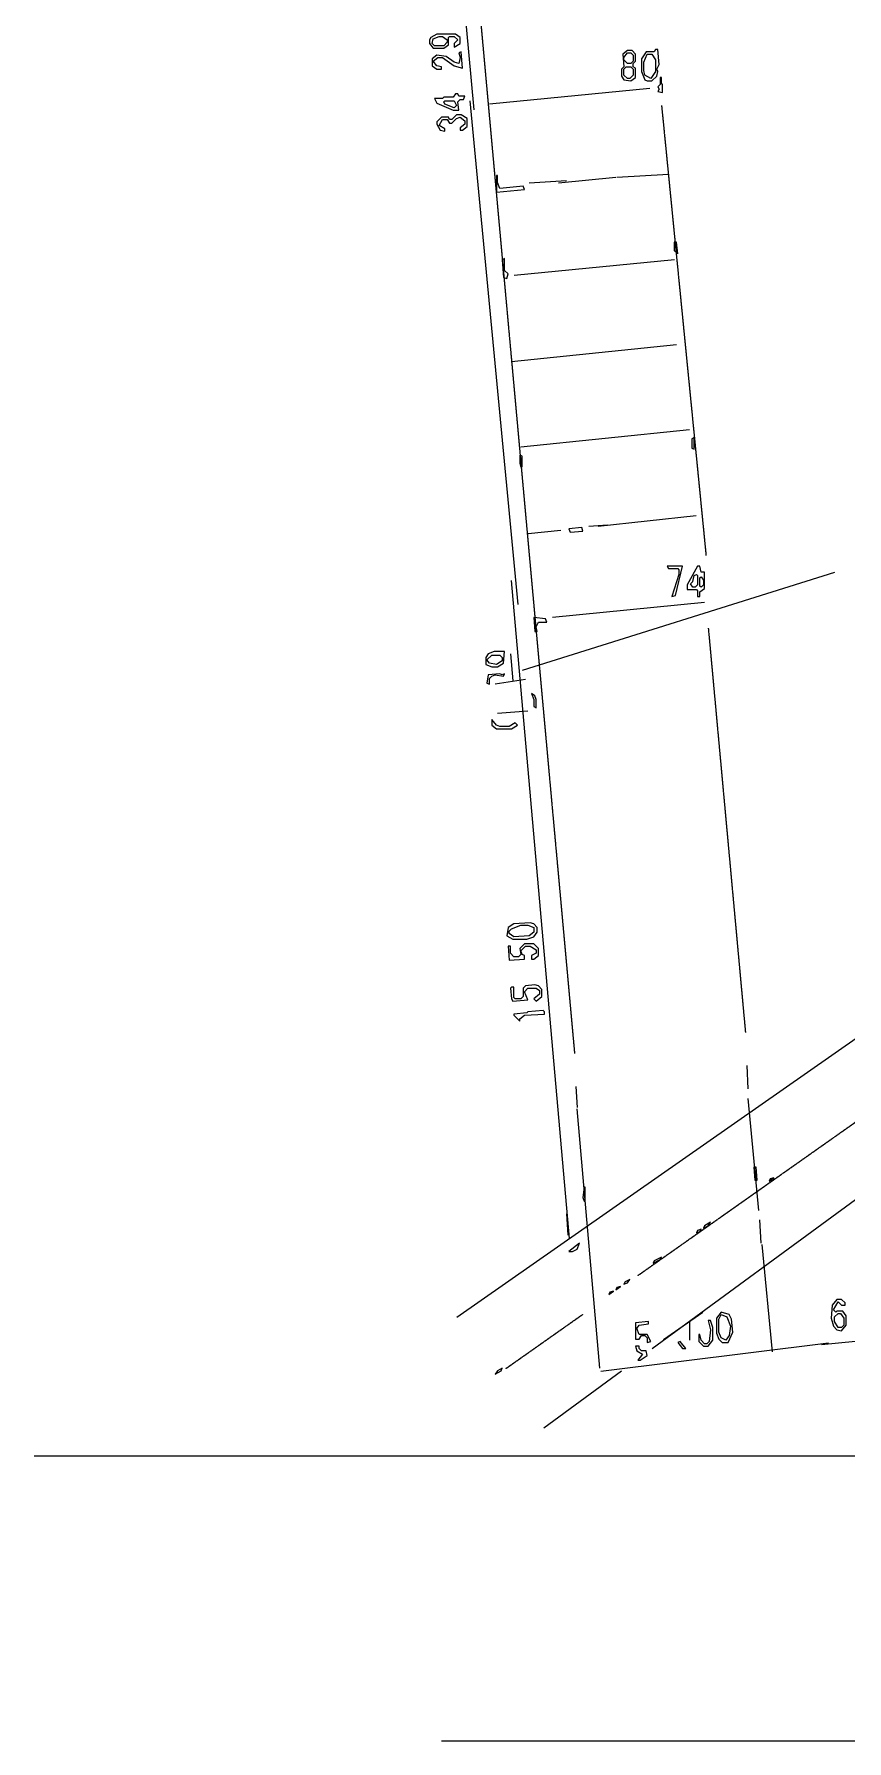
# Model space of a CAD drawing. Extents: x 11321 to 163025, y 6049 to 115321.
# Drawn here: x 41566 to 65248, y 6049 to 55820 of the extents above; entities that cross this region are included whole.
import ezdxf

# ---------------------------------------------------------------- set-up
doc = ezdxf.new("R2010")
doc.units = 0
doc.linetypes.add('DASHED', pattern=[1.524, 1.27, -0.254])
for name, color, linetype in [('DASHED_LINE', 3, 'DASHED'), ('SOLID_LINE', 7, 'Continuous'), ('TEXT_OUTLINE', 5, 'Continuous')]:
    doc.layers.add(name, color=color, linetype=linetype)

msp = doc.modelspace()

# ---------------------------------------------------------------- linework, layer by layer
at = {"layer": 'DASHED_LINE', "linetype": 'DASHED'}
for p, q in [((50085.6, 105599.6), (57313.4, 26094.1)), ((59848.6, 53739.9), (61144.2, 40622)), ((61210.6, 38497.6), (62293, 26705)), ((66788.1, 24995.5), (59150, 19607.9)), ((57549.8, 18479.2), (55308.2, 16898.1))]:
    msp.add_line(p, q, dxfattribs=at)
at = {"layer": 'SOLID_LINE'}
for p, q in [((51259.6, 87051.3), (54380.9, 53608.7)), ((54258.3, 53873.2), (55657, 39186.5)), ((59503.5, 54235.1), (54836.7, 53777.6)), ((57077.4, 51545), (55986.3, 51476.8)), ((58512.1, 51635.4), (56843.6, 51475)), ((60049.4, 51730.8), (58548.6, 51637)), ((60221.5, 49237.6), (55551.7, 48776.4)), ((60284.9, 46761.7), (55478.9, 46265.9)), ((60659.4, 44278.6), (55752, 43773.5)), ((88418.1, 42534.7), (53885.6, 18399)), ((56912.1, 41345.9), (55957.4, 41243.6)), ((58274.4, 41497.9), (57728.8, 41463.8)), ((60862.4, 41769.1), (58001.7, 41462.6)), ((55469, 39891.5), (57159.3, 20701.7)), ((64884.3, 40116.4), (55786.2, 37266.4)), ((61104.6, 39247.4), (56671.8, 38804.1)), ((55444.2, 37747.1), (55512.4, 36962.8)), ((55887.5, 36996.9), (55000.9, 36860.5)), ((55955.7, 36076.3), (55069.1, 36008.1)), ((62332.1, 25744.4), (62366.2, 25062.4)), ((57353.7, 25130.6), (57387.8, 24516.8)), ((57378.6, 24481.9), (58036.8, 16913)), ((62365.9, 24786.2), (62677.3, 21516.6)), ((65648.8, 21937.8), (59576.1, 17484.5)), ((57081, 21413.9), (57115, 20800.1)), ((62707.2, 21243.4), (62741.3, 20561.4)), ((62771.5, 20527.1), (63069.8, 17395.5)), ((61051.2, 18543.2), (59903.4, 17742.4)), ((60661.3, 18276.8), (60661.3, 17731.2)), ((64716.4, 17649.9), (58077.2, 16820)), ((65503.3, 17697.1), (64514.4, 17594.8)), ((58684.7, 16830.8), (56418.5, 15168.9)), ((41566.1, 14366.1), (112388.8, 14366.1)), ((53432.4, 6049.4), (112286.5, 6049.4))]:
    msp.add_line(p, q, dxfattribs=at)
at = {"layer": 'TEXT_OUTLINE'}
for points in [[(53091.4, 55648.8), (53091.4, 55546.5), (53193.7, 55410.1), (53500.6, 55410.1), (53637, 55512.4), (53637, 55717), (53671.1, 55751.1), (53807.5, 55751.1), (53909.8, 55648.8), (53807.5, 55546.5), (53807.5, 55444.2), (53978, 55546.5), (53978, 55717), (53841.6, 55819.3), (53296, 55819.3), (53125.5, 55717)], [(53159.6, 55546.5), (53193.7, 55682.9), (53364.2, 55751.1), (53466.5, 55751.1), (53602.9, 55648.8), (53602.9, 55580.6), (53500.6, 55478.3), (53227.8, 55478.3)], [(54012.1, 55307.8), (53943.9, 55273.7), (53978, 55137.3), (53943.9, 54966.8), (53807.5, 55000.9), (53568.8, 55171.4), (53296, 55205.5), (53159.6, 55103.2), (53159.6, 54898.6), (53296, 54796.3), (53432.4, 54796.3), (53432.4, 54864.5), (53296, 54898.6), (53193.7, 55035), (53330.1, 55137.3), (53466.5, 55137.3), (53807.5, 54898.6), (54046.2, 54830.4)], [(58854.1, 55341.9), (58717.7, 55239.6), (58751.8, 54864.5), (58683.6, 54796.3), (58683.6, 54591.8), (58751.8, 54489.5), (58956.4, 54455.4), (59092.8, 54557.7), (59092.8, 54830.4), (59024.6, 54864.5), (59024.6, 54966.8), (59092.8, 55035), (59092.8, 55239.6), (58990.5, 55341.9)], [(58854.1, 55273.7), (58956.4, 55273.7), (59024.6, 55205.5), (59024.6, 55035), (58956.4, 54966.8), (58854.1, 54966.8), (58751.8, 55069.1), (58751.8, 55137.3)], [(59740.6, 55376), (59672.4, 55376), (59638.3, 55307.8), (59399.7, 55307.8), (59263.3, 55103.2), (59263.3, 54728.2), (59365.6, 54489.5), (59433.7, 54455.4), (59570.1, 54455.4), (59706.5, 54591.8), (59740.6, 54728.2), (59706.5, 54796.3), (59774.7, 54932.7)], [(58820, 54864.5), (58956.4, 54864.5), (59024.6, 54796.3), (59024.6, 54625.9), (58922.3, 54523.6), (58854.1, 54523.6), (58751.8, 54625.9), (58751.8, 54796.3)], [(59433.7, 55239.6), (59570.1, 55239.6), (59672.4, 55069.1), (59672.4, 54728.2), (59536, 54523.6), (59365.6, 54625.9), (59331.5, 54762.2), (59331.5, 55000.9)], [(59808.8, 54557.7), (59808.8, 54353.1), (59740.6, 54284.9), (59774.7, 54216.7), (59740.6, 54148.5), (59877, 54114.4), (59877, 54353.1), (59842.9, 54387.2), (59842.9, 54557.7)], [(54114.4, 54012.1), (53943.9, 54012.1), (53909.8, 54080.3), (53841.6, 54080.3), (53773.4, 53978), (53500.6, 53978), (53466.5, 53943.9), (53227.8, 53943.9), (53296, 53807.5), (53773.4, 53602.9), (53943.9, 53602.9), (53909.8, 53841.6), (53978, 53909.8), (54080.3, 53909.8)], [(53500.6, 53841.6), (53534.7, 53875.7), (53807.5, 53875.7), (53875.7, 53739.3), (53807.5, 53671.1), (53534.7, 53773.4)], [(54182.6, 53364.2), (54012.1, 53466.5), (53875.7, 53466.5), (53739.3, 53330.1), (53671.1, 53330.1), (53637, 53398.3), (53432.4, 53398.3), (53296, 53261.9), (53296, 53193.7), (53398.3, 53023.2), (53534.7, 52989.1), (53534.7, 53057.3), (53364.2, 53159.6), (53466.5, 53330.1), (53602.9, 53330.1), (53671.1, 53227.8), (53739.3, 53227.8), (53875.7, 53364.2), (53978, 53398.3), (54114.4, 53296), (54114.4, 53193.7), (53978, 53091.4), (53978, 53023.2), (54046.2, 53023.2), (54182.6, 53125.5)], [(55035, 51693.4), (55035, 51216), (55853.4, 51284.2), (55819.3, 51386.5), (55137.3, 51318.3), (55069.1, 51488.8), (55069.1, 51693.4)], [(60218, 49749.8), (60218, 49511.1), (60320.3, 49408.8), (60286.2, 49749.8)], [(55205.5, 49238.3), (55239.6, 48726.8), (55341.9, 48692.7), (55376, 48829.1), (55273.7, 48931.4), (55273.7, 49272.4)], [(60729.5, 44021.2), (60729.5, 43748.4), (60797.7, 43714.3), (60797.7, 44055.3)], [(55717, 43543.8), (55717, 43305.1), (55751.1, 43202.8), (55785.2, 43202.8), (55785.2, 43509.7)], [(57558.3, 41327.4), (57524.2, 41429.7), (57149.1, 41395.6), (57183.2, 41293.3)], [(60456.7, 40304.5), (60013.4, 40304.5), (60047.5, 40236.3), (60320.3, 40236.3), (60354.4, 40202.2), (60354.4, 40065.8), (60149.8, 39417.9), (60252.1, 39452)], [(60900, 40304.5), (60593.1, 39758.9), (60593.1, 39622.5), (60865.9, 39622.5), (60900, 39588.4), (60900, 39417.9), (60968.2, 39417.9), (60968.2, 39554.3), (61104.6, 39656.6), (61104.6, 40134), (61002.3, 40134), (60968.2, 40304.5)], [(60865.9, 40065.8), (60900, 40031.7), (60900, 39758.9), (60831.8, 39690.7), (60763.6, 39690.7), (60695.4, 39793), (60763.6, 39861.2), (60797.7, 40031.7)], [(61002.3, 39997.6), (61070.5, 39895.3), (61070.5, 39758.9), (61002.3, 39690.7), (60968.2, 39724.8), (60968.2, 39963.5)], [(56467.2, 38770), (56126.2, 38804.1), (56160.3, 38395), (56228.5, 38395), (56194.4, 38531.3), (56262.6, 38667.7), (56501.3, 38667.7)], [(54796.3, 37747.1), (54728.2, 37644.8), (54728.2, 37440.2), (54898.6, 37372), (55069.1, 37372), (55239.6, 37474.3), (55273.7, 37815.3), (54966.8, 37815.3)], [(54762.2, 37576.6), (54898.6, 37713), (55137.3, 37713), (55205.5, 37644.8), (55205.5, 37542.5), (55035, 37440.2), (54830.4, 37474.3)], [(54762.2, 36894.6), (54830.4, 36860.5), (54830.4, 37031), (54898.6, 37099.2), (55000.9, 37133.3), (55239.6, 37099.2), (55273.7, 37167.4), (55205.5, 37133.3), (55137.3, 37167.4), (54796.3, 37133.3)], [(56058, 36587.7), (56126.2, 36417.2), (56126.2, 36212.6), (56194.4, 36178.5), (56194.4, 36417.2), (56160.3, 36519.5)], [(54898.6, 35837.6), (54898.6, 35667.1), (55035, 35564.8), (55478.3, 35564.8), (55648.8, 35667.1), (55580.6, 35735.3), (55410.1, 35633), (55137.3, 35633), (55035, 35667.1)], [(55341.9, 29529.3), (55512.4, 29427), (55921.6, 29427), (56126.2, 29495.2), (56228.5, 29631.6), (56228.5, 29768), (56126.2, 29870.3), (56023.9, 29904.4), (55546.5, 29870.3), (55376, 29768)], [(55410.1, 29597.5), (55410.1, 29665.7), (55478.3, 29733.9), (55751.1, 29836.2), (55955.7, 29836.2), (56126.2, 29768), (56126.2, 29631.6), (55989.8, 29529.3), (55546.5, 29495.2)], [(56262.6, 29154.2), (56126.2, 29290.6), (55853.4, 29290.6), (55717, 29154.2), (55751.1, 28983.8), (55682.9, 28915.6), (55546.5, 28915.6), (55444.2, 29017.9), (55444.2, 29222.4), (55376, 29222.4), (55410.1, 28813.3), (55853.4, 28847.4), (55853.4, 28949.7), (55785.2, 28983.8), (55751.1, 29086.1), (55887.5, 29222.4), (56023.9, 29222.4), (56194.4, 29120.2), (56194.4, 29017.9), (56058, 28949.7), (56058, 28847.4), (56126.2, 28847.4), (56262.6, 28949.7)], [(56364.9, 27960.8), (56262.6, 28063.1), (56160.3, 28097.2), (55887.5, 28063.1), (55819.3, 27994.9), (55819.3, 27756.2), (55751.1, 27688), (55580.6, 27688), (55546.5, 27722.1), (55546.5, 28029), (55478.3, 28029), (55444.2, 27994.9), (55478.3, 27688), (55512.4, 27619.8), (55955.7, 27653.9), (55853.4, 27892.6), (55955.7, 27994.9), (56194.4, 27994.9), (56296.7, 27926.7), (56296.7, 27824.4), (56126.2, 27688), (56194.4, 27619.8), (56364.9, 27756.2)], [(56433.1, 27312.9), (56399, 27347), (55955.7, 27312.9), (55921.6, 27278.8), (55546.5, 27244.7), (55546.5, 27210.6), (55717, 27040.1), (55717, 27108.3), (55853.4, 27210.6), (56433.1, 27244.7)], [(62536.7, 22777.8), (62570.8, 22402.7), (62639, 22402.7), (62604.9, 22777.8)], [(63116.4, 22470.9), (63014.1, 22436.8), (62980, 22368.6)], [(57592.4, 22198.1), (57558.3, 21891.3), (57592.4, 21789), (57626.5, 21789), (57626.5, 22198.1)], [(61002.3, 20970.6), (60900, 20936.5), (60865.9, 20868.3), (60968.2, 20902.4)], [(61275.1, 21175.2), (61104.6, 21072.9), (61070.5, 21004.7), (61206.9, 21072.9)], [(57456, 20561.4), (57149.1, 20322.7), (57251.4, 20322.7), (57387.8, 20390.9)], [(59842.9, 20152.2), (59638.3, 20049.9), (59604.2, 19981.7), (59808.8, 20084)], [(58922.3, 19504.4), (58785.9, 19436.2), (58751.8, 19368), (58854.1, 19402.1)], [(58444.9, 19163.4), (58342.6, 19129.3), (58308.5, 19061.1)], [(58649.5, 19299.8), (58547.2, 19265.7), (58513.1, 19197.5)], [(64957.7, 18924.7), (64821.3, 18754.2), (64787.2, 18379.1), (64855.4, 18140.4), (64957.7, 18038.1), (65094.1, 18004), (65230.5, 18174.5), (65230.5, 18447.3), (65128.2, 18583.7), (64957.7, 18583.7), (64923.6, 18549.6), (64855.4, 18617.8), (64991.8, 18856.5), (65094.1, 18754.2), (65196.4, 18754.2), (65196.4, 18822.4), (65094.1, 18924.7)], [(61582, 18549.6), (61445.6, 18379.1), (61445.6, 17935.8), (61513.8, 17765.3), (61616.1, 17663), (61786.5, 17663), (61922.9, 17969.9), (61888.8, 18345), (61820.6, 18481.4)], [(61582, 18481.4), (61752.4, 18413.2), (61854.7, 18140.4), (61820.6, 17867.6), (61718.4, 17731.2), (61582, 17799.4), (61513.8, 17969.9), (61513.8, 18345)], [(64991.8, 18515.5), (65060, 18515.5), (65162.3, 18379.1), (65162.3, 18174.5), (65094.1, 18106.3), (64991.8, 18106.3), (64889.5, 18276.8), (64889.5, 18413.2)], [(59092.8, 18242.7), (59092.8, 17765.3), (59195.1, 17765.3), (59263.3, 17867.6), (59365.6, 17867.6), (59433.7, 17799.4), (59433.7, 17663), (59536, 17697.1), (59433.7, 17901.7), (59195.1, 17901.7), (59126.9, 18072.2), (59195.1, 18174.5), (59467.8, 18208.6), (59467.8, 18276.8)], [(61275.1, 18310.9), (61206.9, 18310.9), (61275.1, 18038.1), (61241, 17697.1), (61172.8, 17628.9), (61104.6, 17628.9), (61002.3, 17731.2), (60968.2, 17901.7), (60934.1, 17901.7), (60934.1, 17697.1), (61070.5, 17560.7), (61206.9, 17560.7), (61343.3, 17731.2), (61343.3, 18106.3)], [(59092.8, 17560.7), (59126.9, 17424.4), (59297.4, 17322.1), (59161, 17151.6), (59229.2, 17151.6), (59433.7, 17288), (59399.7, 17424.4), (59263.3, 17424.4), (59195.1, 17492.5), (59195.1, 17560.7)], [(60320.3, 17663), (60456.7, 17492.5), (60559, 17492.5), (60388.5, 17697.1)], [(55205.5, 16912.9), (55069.1, 16844.7), (55000.9, 16742.4), (55171.4, 16844.7)]]:
    msp.add_lwpolyline(points, close=True, dxfattribs=at)

doc.saveas('drawing.dxf')
